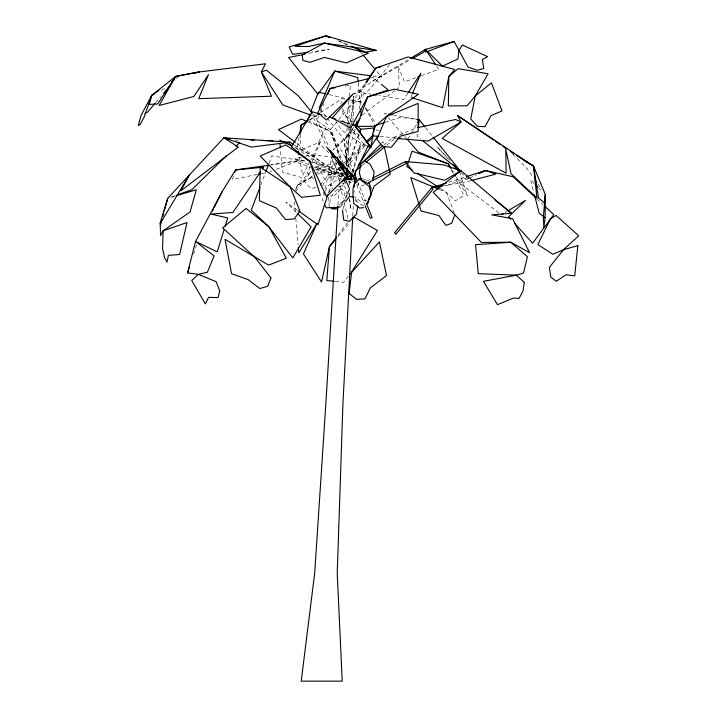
<?xml version="1.0" encoding="UTF-8"?>
<svg xmlns="http://www.w3.org/2000/svg" width="717" height="717" viewBox="0 0 717 717"><rect width="100%" height="100%" fill="white"/><g stroke="black" fill="none" stroke-linecap="round" stroke-linejoin="round"><path stroke-width="0.54" stroke-dasharray="3.58 2.69" d="M347.037 127.716L346.15 165.224L347.897 166.111L348.838 126.398M347.064 126.613L347.485 108.966L364.586 84.167M348.865 125.296L349.224 109.853L347.485 108.966L370.904 88.074L389.564 64.691M344.949 196.064L344.277 190.803L341.444 188.974L336.865 189.799L332.76 194.343L330.313 199.434L329.47 205.492M352.97 121.827L353.893 96.212M300.647 134.052L299.885 150.597L318.348 142.746L327.427 124.677L324.918 121.173M352.764 216.023L353.347 204.865M353.992 192.586L354.108 190.355M337.949 204.865L339.096 185.891M339.365 181.428L339.508 179.196L341.677 179.196M332.571 158.878L330.591 185.569L334.812 184.825M350.738 129.436L345.97 158.233L351.393 171.65M351.142 125L353.777 96.203M348.928 100.765L348.166 108.563L337.59 121.092M349.358 96.311L350.443 85.18L344.026 86.228M353.839 172.295L347.996 157.848L345.97 158.233L349.555 129.436M349.699 128.325L353.705 96.203M417.393 134.016L417.097 136.203L420.547 138.981M308.749 164.614L298.371 160.725L298.102 162.732L310.551 167.402M358.554 183.319L358.285 185.327L354.135 183.767M299.132 137.27L297.564 147.128L297.958 149.306M359.011 109.378L362.202 91.158L353.974 93.99L372.715 81.048L409.183 59.152M310.784 171.318L297.241 185.327L296.085 191.045L311.124 171.802M325.357 188.571L331.693 157.48M349.018 183.265L349.627 181.141M352.379 171.578L360.024 145.013L361.198 143.606L366.235 145.703M349.269 185.04L350.496 180.792M352.639 173.353L361.198 143.606L341.274 129.804L335.493 120.447M342.843 209.355L345.011 202.275M193.554 254.248L196.548 244.918M345.97 158.233L355.623 128.675M328.673 192.255L335.224 172.385L313.553 162.535L311.366 162.096M347.646 167.473L358.482 134.751M348.211 167.231L359.047 134.5M233.527 176.283L232.469 179.465L257.233 174.473M295.503 190.122L297.241 185.327L312.325 176.534M260.746 185.103L265.487 172.573M269.045 163.18L271.815 155.867L306.966 161.477M325.097 192.326L322.381 199.371L323.457 202.212M325.482 191.314L327.418 186.286L335.977 180.585L340.154 180.585M343.757 183.05L341.382 189.127L334.776 195.275L330.501 195.266M410.931 97.36L412.176 94.339M318.796 115.76L316.699 120.806L331.604 130.342L340.799 160.061M320.472 111.727L323.824 103.651M310.228 166.201L307.243 173.397L313.831 178.909M311.94 162.087L320.911 140.505L310.766 159.918M322.74 185.882L326.576 176.866L333.835 172.188L341.543 172.385L343.667 176.024M347.288 194.155L348.112 192.219M310.255 160.895L302.655 175.459L299.132 155.849M408.251 138.856L416.532 124.561M340.88 205.179L342.556 202.427M341.373 206.613L343.076 203.852M365.616 83.934L360.194 92.359L371.074 94.142M320.427 185.38L324.514 179.062L313.212 155.67L296.264 142.979M407.865 93.156L403.707 99.502L378.693 95.397M353.535 127.429L344.429 139.949L346.804 166.469M316.089 174.33L323.627 164.059L314.548 167.428L343.335 173.873M338.012 235.284L347.915 222.162M348.363 276.153L343.658 282.292L335.224 281.414M336.891 121.926L330.546 129.454L339.41 158.116M337.922 236.583L349.959 222.297M155.661 102.692L160.733 96.714M328.252 192.792L330.958 189.853M331.63 189.118L332.984 187.648M352.379 130.306L333.226 149.978L355.605 129.06M381.632 143.319L383.21 141.733L383.918 144.977M339.607 167.213L328.431 177.933L328.709 179.537L339.885 168.818M343.595 163.395L365.15 142.728M344.671 164.229L366.217 143.561M339.356 205.125L340.916 203.646M351.231 171.73L354.655 168.925M383.729 145.076L392.28 138.058L415.806 128.038M362.703 164.919L365.267 162.813M386.651 145.273L393.49 139.663L392.28 138.058L396.618 138.426M361.915 115.15L395.004 90.459M395.901 89.795L399.477 87.124L398.123 66.439L404.585 81.828L415.968 77.642M176.158 78.359L177.968 77.095M309.377 119.82L316.78 115.016M320.481 112.614L338.989 100.613L340.324 103.58M505.109 212.474L506.973 211.372M309.529 120.25L317.066 115.831M372.715 81.048L409.407 60.309M297.241 185.327L312.809 176.911M317.676 174.285L335.18 164.811L339.822 184.368M161.397 90.252L166.254 87.68M366.683 181.096L371.657 178.587M364.478 184.61L361.493 186.115L360.723 184.117M468.353 178.47L459.23 182.683L498.745 212.68M469.366 178.004L476.455 174.724M270.085 171.695L272.102 170.915M276.144 169.346L298.371 160.725L270.856 164.758M467.108 177.699L447.623 185.282L443.411 185.909M421.139 75.742L438.732 69.28L436.931 66.564M171.919 196.825L175.065 195.696M385.334 122.266L400.176 117.283L417.169 119.515M448.681 182.261L465.548 176.893M170.906 197.363L175.145 196.1M470.612 180.711L463.254 182.638L443.742 185.739M370.788 78.001L372.921 77.445L380.593 83.719M301.31 157.247L294.947 158.771L306.993 161.208M305.559 156.234L310.855 154.962L330.609 156.682M366.719 200.052L360.445 201.334L354.557 196.673M337.958 186.644L343.945 185.649L346.607 189.754L346.804 194.083M261.535 173.613L264.77 172.958M308.955 53.408L329.327 49.339L312.074 51.696M342.188 183.516L344.303 183.149M298.371 160.725L270.963 164.937M336.918 163.709L325.339 165.277L313.212 155.67L293.907 146.698M316.036 187.612L310.649 188.338L300.898 177.422L282.381 172.053L280.428 148.912M379.947 136.481L397.37 137.942M373.01 76.065L381.749 77.203L376.049 70.445M344.59 99.152L341.292 98.579L341.776 102.907M350.093 100.102L362.184 102.199L350.425 99.511M375.995 130.001L379.168 130.566M386.633 113.77L384.455 113.367L387.359 116.674M393.167 114.971L417.115 119.389M315.704 169.087L344.492 175.531M235.409 140.451L238.573 141.168M329.04 94.608L346.15 98.534M341.113 121.316L351.447 124.328M313.553 162.535L341.014 170.682M323.994 115.473L327.158 116.486M339.795 120.519L351.384 124.22M311.42 115.32L315.507 116.808L329.157 147.469M314.969 166.953L342.986 177.475M351.285 180.594L353.364 181.374M315.74 169.355L341.677 179.089M347.906 181.428L353.096 183.382M348.229 45.01L337.089 40.43L347.136 44.687M308.453 122.033L329.712 130.879L349.439 164.014L365.276 145.65L350.353 129.042M439.324 189.458L446.458 192.434L455.295 200.787L463.899 195.607L455.17 177.753M307.512 120.25L329.712 130.879L343.237 162.849M362.632 178.506L367.382 180.818M363.501 205.815L358.437 203.028L354.79 199.183M512.09 153.402L513.955 154.505M294.723 145.175L344.671 176.633M295.834 148.276L342.95 177.95M440.928 188.822L446.458 192.434L454.515 213.585M297.474 210.242L285.895 202.086L296.928 212.904M461.031 172.842L470.603 180.514M352.692 122.177L342.977 113.725L342.376 108.312M346.266 123.691L342.143 119.9L345.872 124.059M352.038 128.988L361.933 138.067M319.504 143.821L318.348 142.746L328.96 152.99M536.746 198.726L543.244 204.784M534.47 183.686L530.571 179.77L533.905 192.703M538.359 187.603L542.258 191.52M512.843 154.173L527.228 168.773L533.484 177.699M450.276 160.572L437.245 146.994L447.623 158.466M388.085 117.498L404.038 135.683M404.764 136.508L406.207 138.166M361.072 52.7L362.506 54.384M312.737 113.438L315.507 116.808L313.67 117.624L326.862 147.272M425.54 127.599L432.476 136.266M319.899 108.823L326.71 117.471M327.391 118.332L344.429 139.949L346.571 166.398M537.867 183.946L541.622 189.297M365.751 107.828L375.269 122.822M451.728 169.526L453.969 173.29M456.209 177.063L467.403 195.92L459.821 172.636M365.285 107.9L376.12 127.832M451.289 169.812L453.225 173.783M342.556 108.527L351.482 128.325M335.52 161.782L341.892 176.086L340.064 176.911L330.958 156.467M323.071 192.29L323.887 194.119M357.595 181.58L365.518 201.19M356.815 185.067L364.747 204.677M342.717 171.811L344.689 177M339.419 167.473L343.362 177.861M355.273 197.937L357.183 203.834M340.073 185.452L343.165 198.484M344.196 202.821L348.059 219.115M329.255 206.989L328.503 197.139M358.267 82.993L360.445 106.905M349.17 192.99L349.564 197.417M349.663 198.519L350.658 209.57L349.538 199.55M348.937 192.918L349.134 195.132M294.346 201.611L295.422 213.872M295.816 218.326L298.164 245.071"/><path stroke-width="1.08" d="M524.208 160.572L533.538 166.084L538.503 197.829L544.481 203.01L545.377 194.657L543.361 216.812L543.836 227.603L545.09 217.753L545.377 194.657L533.538 166.084L457.554 115.58L461.022 122.015L442.174 138.426L506.112 173.173L505.781 149.217L511.042 173.801L536.97 198.143L533.538 166.084L516.706 155.607M300.692 132.95L301.05 125.224L307.521 121.021M352.701 217.134L342.941 403.492L337.232 573.241L342.224 681.15L301.221 681.15L314.682 573.241L325.877 403.492L337.877 205.976M354.288 187.003L354.691 179.196L347.1 179.196M332.733 156.656L332.984 153.313M349.036 99.654L349.251 97.422M354.861 175.934L355.417 170.547M418.271 127.447L419.293 119.793L417.115 119.389M360.561 165.179L359.36 172.967L361.314 179.788L367.651 183.355L369.945 182.647M299.652 133.989L301.05 125.224L307.647 121.361M357.819 205.806L356.457 214.204L349.412 221.266L343.748 220.101L342.538 210.368M372.795 180.281L374.175 172.098L369.981 164.139L365.338 161.208M355.811 127.599L356.941 121.173M373.136 134.608L371.012 146.393L367.704 143.364M373.53 132.466L374.301 128.182M370.339 192.228L371.083 188.239L368.726 182.27M332.132 155.338L332.571 153.196M374.731 125.825L372.329 135.836L372.607 137.44L367.014 142.8M367.884 203.494L369.407 197.22M224.116 229.592L217.233 251.873L195.562 241.45L214.096 255.933L207.392 272.245L198.358 274.369L191.735 280.526L205.313 303.891L208.611 297.358L218.12 297.591L219.76 290.726L216.104 281.673L198.358 274.369L187.549 272.899L195.562 241.45L222.189 191.529L235.642 169.92L268.758 165.251M162.006 219.312L160.285 225.604L160.554 235.651L163.135 230.847L190.032 211.99L196.341 189.754L176.203 195.777M162.858 216.158L163.718 213.012M164.292 210.915L167.724 198.322L223.838 137.825L290.009 142.208L293.782 144.583M349.932 180.075L351.769 173.702M350.801 179.725L352.325 174.419M167.724 198.322L159.792 224.188L189.198 175.163L180.917 190.785L238.304 147.066L223.838 137.825L230.148 138.775M225.102 226.411L227.728 217.923L210.906 214.069L232.837 212.483L260.54 171.793M187.549 272.899L189.557 266.679M327.983 194.352L317.981 224.69L298.371 210.87M345.2 174.867L347.297 168.531M359.181 132.636L360.794 129.23L375.027 127.931M345.764 174.625L347.512 169.346M359.746 132.394L360.794 129.23L355.937 125M234.934 172.044L235.642 169.92L263.686 167.169L262.422 169.024M454.901 214.589L451.647 223.292L445.875 225.389L438.921 215.53L421.022 210.95L410.796 177.547L438.311 189.028M259.957 187.191L251.264 210.171L268.732 226.608L292.814 257.968L311.115 226.823L297.716 213.684M265.882 171.533L268.651 164.22M307.512 120.25L309.923 114.012M310.721 111.933L317.954 93.201M368.807 199.622L374.184 186.088L390.308 174.114L384.393 147.137M412.598 93.335L420.906 73.188L408.457 92.242M327.597 94.563L330.116 88.505L369.712 78.278M319.217 107.953L334.758 71.082L370.823 75.778M345.63 198.017L346.876 195.123M348.112 192.219L349.349 189.315M354.055 185.219L355.282 182.405M366.548 204.39L371.352 194.388L369.094 186.357L359.97 179.322L355.48 181.67L353.14 187.971L352.952 194.8L353.804 203.565L359.531 208.064L363.815 207.625M212.34 211.183L213.325 209.212M214.311 207.249L222.189 191.529M192.891 73.555L199.281 72.032L175.656 76.423L159.138 105.498L193.769 96.526L208.459 74.693L198.69 98.668L271.411 96.221L261.346 71.897L265.496 63.777L196.61 72.292L175.656 76.423L151.69 95.397L141.15 115.222L138.282 125.511L140.048 124.633L144.09 117.247L151.69 95.397L158.941 90.351M417.635 122.652L419.293 119.793L424.849 126.73M427.807 51.642L442.416 66.125L457.912 58.991L458.889 50.369L462.402 45.037L487.641 56.67L482.389 59.511L483.715 68.554L477.235 70.293L468.031 67.066L454.139 41.514L425.504 49.356L423.89 52.117L412.302 58.669M349.188 179.779L352.647 174.159M366.226 82.993L375.869 68.016L408.134 56.957L454.775 69.495L448.842 76.396L442.64 107.693L411.988 97.7M175.656 76.423L157.65 103.983L149.27 104.395L151.69 95.397L154.603 93.855M358.599 164.883L378.217 135.531M365.84 82.374L375.869 68.016L381.139 66.735M354.834 125.636L360.033 118.475M336.685 237.04L329.426 246.666L321.548 281.996L303.434 253.917L317.102 223.184L298.846 252.877L298.362 247.302M345.657 201.423L349.511 196.35L353.131 197.094M349.708 274.396L379.41 241.907L386.499 275.57L370.375 287.875L364.998 298.81L356.645 299.374L349.071 293.477L351.724 271.77L377.483 230.48L354.198 217.26L352.083 219.778M442.658 185.909L431.822 187.639L394.592 232.711L395.721 234.432L432.951 189.36L431.822 187.639L446.574 182.934M335.798 239.102L329.426 246.666L326.791 280.535L334.167 281.297M154.935 103.553L147.693 112.085L144.888 113.429M163.628 93.3L170.144 85.619M359.486 165.51L380.835 144.117M226.5 155.598L191.851 189.709L177.162 194.952M235.947 146.295L239.89 142.423M340.405 166.452L342.798 164.157M365.948 141.966L372.329 135.836L378.863 136.391M340.683 168.056L343.873 164.991M341.695 202.911L344.805 199.953M346.956 175.244L350.38 172.439M358.07 166.12L382.869 145.775M342.179 181.751L351.59 174.034M355.865 170.529L361.852 165.618M366.127 162.114L384.939 146.68M372.652 178.085L405.446 161.513L444.083 164.955L460.932 170.718L433.247 192.326L481.367 242.427L510.845 242.247L529.549 252.662L512.61 218.721L491.737 214.867L511.508 213.281L460.932 170.718L454.937 167.966L460.162 172.143M171.623 81.514L174.348 79.623M317.703 114.415L319.558 113.214M410.142 58.57L425.504 49.356L435.73 64.754M501.38 214.679L503.244 213.576M507.905 210.816L525.597 200.348L508.649 216.731L510.898 219.214M460.932 170.718L444.719 180.254L413.799 172.887L405.446 161.513L406.216 163.521L369.443 182.1M479.494 173.326L485.579 170.521L513.211 176.785L535.94 197.973M478.391 173.308L485.579 170.521L495.859 174.114L471.669 180.442M454.139 41.514L425.746 52.072L425.504 49.356M418.038 76.88L420.108 76.127M376.156 50.396L325.957 35.85L295.019 46.354L308.355 46.533L324.326 43.11L376.156 50.396L365.437 52.081L351.258 46.255M375.789 125.466L384.276 122.616M466.606 176.561L485.579 170.521M325.957 35.85L329.99 37.535L325.957 35.85L289.166 46.946L292.661 54.358L307.754 52.287M340.297 206.855L331.595 208.522M417.957 127.581L455.645 119.506L461.022 122.015L428.085 141.07L397.702 138.515M258.308 174.258L260.459 173.828M304.662 54.268L288.584 57.485L318.007 94.348L334.758 71.082L357.774 77.553L358.168 81.899M335.466 87.635L330.116 88.505L317.774 112.847L319.37 114.146M431.822 187.639L440.247 186.375M337.017 207.338L326.217 207.787L324.299 204.085M337.707 208.88L332.984 209.005L330.187 207.491M358.518 178.614L361.61 178.533M250.86 140.084L254.168 140.191M261.893 140.442L272.926 140.81M398.455 138.031L400.633 138.211M332.805 156.88L336.103 157.166M417.169 119.515L419.293 119.793M373.252 94.501L376.515 95.038M388.811 114.164L392.074 114.774M345.469 174.348L347.602 174.831M347.691 176.248L351.957 177.207L350.801 175.548M229.099 139.017L223.838 137.825L251.479 147.102L290.009 142.208L289.238 144.117L292.061 145.901M318.348 92.161L325.832 93.873M321.888 114.801L312.406 111.771L291.416 146.833L309.914 161.433L326.585 196.646L347.297 175.782L326.997 147.577L353.633 176.274L368.753 144.493L354.548 125.233L352.441 124.561L354.548 125.233L371.272 147.81L367.238 146.125M329.264 117.158L335.583 119.174M310.398 114.953L282.839 104.951L261.346 71.897L266.401 70.185L298.227 95.737L312.047 112.596M346.105 178.641L348.175 179.42M354.404 181.76L356.474 182.539M351.169 46.372L358.222 49.321L360.364 51.848M307.441 121.612L301.373 119.076L278.438 129.616L295.377 142.307M279.684 140.093L291.873 145.757M412.347 170.162L406.808 166.55L412.096 151.179L448.376 163.861L451.172 168.576M416.953 173.173L440.005 188.221M457.554 115.58L493.583 140.03M495.438 141.276L500.054 144.413M502.823 146.295L506.525 148.804M510.217 151.305L512.987 153.187M545.09 217.753L539.184 213.173L534.461 194.854M494.972 200.034L511.508 213.281M422.277 140.371L459.382 170.261M381.444 84.409L388.264 89.984L367.722 96.885L350.649 128.182L332.383 117.848L353.329 93.676L326.513 119.99L320.956 115.446M354.61 177.915L355.766 178.981L338.424 162.167M544.866 206.299L553.793 214.616L532.614 243.206L514.645 223.345M332.114 156.055L333.692 157.579M535.249 184.466L537.589 186.823M455.645 166.156L459.472 170.153M452.812 164.202L459.48 171.578M406.933 138.99L418.54 152.219L448.376 163.861L450.312 167.832M363.214 55.236L375.332 69.594M433.176 137.135L459.552 170.081M534.739 179.483L536.612 182.154M454.533 174.24L455.645 176.122M346.938 182.969L349.394 188.356M330.519 150.534L333.701 157.686M354.673 174.356L357.174 180.55M366.36 203.252L372.195 217.699L370.169 218.085L365.159 205.707M352.639 174.742L355.56 181.966M337.59 158.305L341.928 169.732M344.689 177L346.661 182.199M343.757 178.9L345.334 183.059M341.462 162.185L345.406 174.921M346.06 177.045L346.714 179.169M340.396 161.298L343.353 170.852M337.196 157.265L339.544 165.519M298.353 151.493L298.935 154.755M360.642 109.074L361.234 115.598M347.001 168.683L347.987 179.734M346.768 168.612L347.754 179.662M279.962 143.4L280.338 147.81M448.842 76.396L448.34 105.91L467.108 105.802L475.272 95.935L488.08 73.77L458.154 68.68L448.842 76.396M260.217 167.106L259.366 200.688L276.457 208.082L285.5 219.59L294.185 218.918L299.948 211.049L290.134 186.931L260.199 156.001L285.823 144.897L309.914 161.433L320.32 195.266L301.579 197.318L290.134 186.931L260.217 167.106M163.135 230.847L162.535 248.584L164.677 257.959L166.989 262.046L168.414 255.333L179.635 254.499L187.012 222.512L163.135 230.847M577.83 245.599L574.729 275.821L565.91 274.79L556.32 281.315L550.755 276.977L549.374 267.396L563.392 249.803L578.718 235.768L556.016 215.423L550.414 218.846L537.884 244.596L552.852 254.257L563.392 249.803L577.83 245.599M524.36 282.462L522.863 291.514L518.983 298.389L513.157 298.155L497.464 304.689L483.464 281.315L516.357 275.158L523.527 273.034L527.407 256.731L510.845 242.247L475.577 244.676L478.239 273.688L516.357 275.158L524.36 282.462M475.272 95.935L470.737 118.905L477.172 126.219L484.97 126.685L490.993 115.643L501.981 110.947L491.486 82.876L475.272 95.935M367.722 96.885L356.806 126.398L375.09 126.291L386.508 116.423L418.477 94.259L394.189 89.168L367.722 96.885M270.927 277.954L267.719 286.289L259.805 288.539L248.19 279.639L231.573 273.715L225.021 239.335L268.579 265.129L286.388 258.201L268.732 226.608L246.101 208.423L222.673 227.863L255.109 257.564L270.927 277.954M386.508 116.423L376.882 139.394L382.717 146.707L391.41 147.173L400.382 136.131L418.19 131.426L418.145 103.365L386.508 116.423M324.326 43.11L302.242 54.958L302.861 60.407L310.049 62.325L324.398 57.441L346.302 62.926L368.404 53.121L324.326 43.11"/></g></svg>
